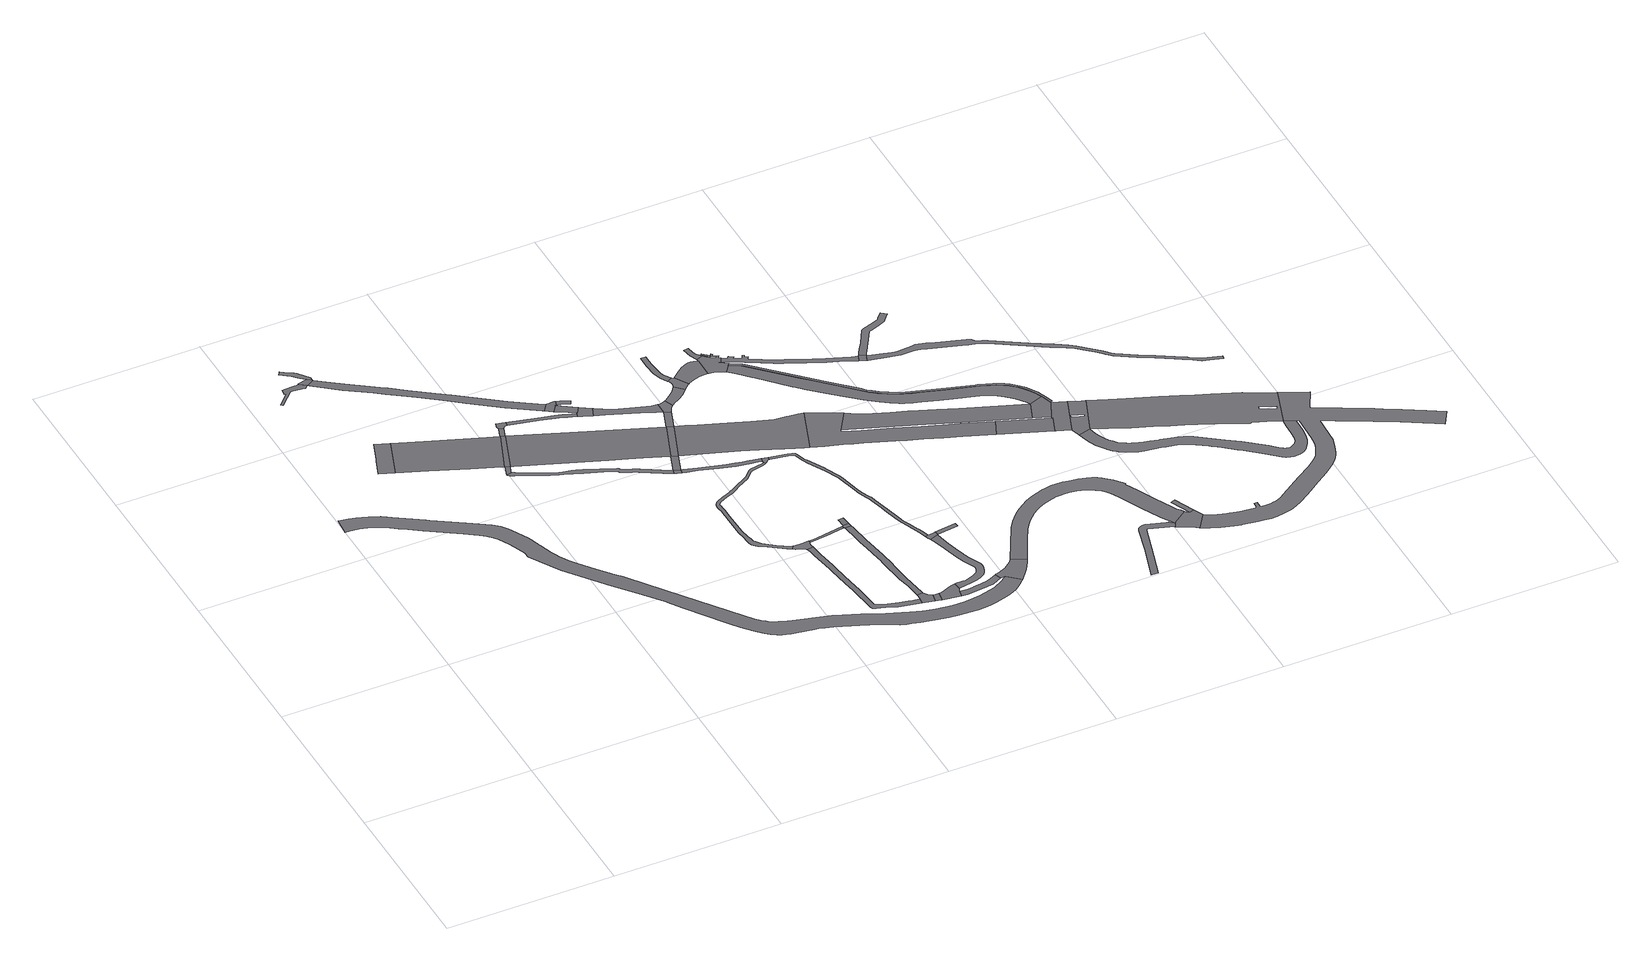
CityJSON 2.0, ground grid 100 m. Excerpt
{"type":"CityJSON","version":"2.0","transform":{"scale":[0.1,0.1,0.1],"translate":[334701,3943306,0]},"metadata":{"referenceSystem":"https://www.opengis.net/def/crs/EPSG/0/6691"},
"CityObjects":{
"road1":{"type":"Road","geometry":[{"type":"MultiSurface","lod":"1","boundaries":[[[0,1,2,3,4,5]]]}]},
"road2":{"type":"Road","attributes":{"RoadStructureAttribute.sectionType":"1"},"geometry":[{"type":"MultiSurface","lod":"1","boundaries":[[[6,7,8,9,10,11,12,13,14,15,16,17,18,19,20,21]]]}]},
"road3":{"type":"Road","attributes":{"RoadStructureAttribute.sectionType":"1"},"geometry":[{"type":"MultiSurface","lod":"1","boundaries":[[[22,23,24,25,26,27,28,29,30,31,32,33,34,35,36]]]}]},
"road4":{"type":"Road","geometry":[{"type":"MultiSurface","lod":"1","boundaries":[[[37,38,22,36,39,40,6,21]]]}]},
"road5":{"type":"Road","attributes":{"function":"1","RoadStructureAttribute.sectionType":"1"},"geometry":[{"type":"MultiSurface","lod":"1","boundaries":[[[41,42,43,44,1,0,45,46,47,48,49]]]}]},
"road6":{"type":"Road","attributes":{"RoadStructureAttribute.sectionType":"7"},"geometry":[{"type":"MultiSurface","lod":"1","boundaries":[[[50,51,52,53,54,55]]]}]},
"road7":{"type":"Road","geometry":[{"type":"MultiSurface","lod":"1","boundaries":[[[53,52,56,57,41,49]]]}]},
"road8":{"type":"Road","attributes":{"RoadStructureAttribute.sectionType":"1"},"geometry":[{"type":"MultiSurface","lod":"1","boundaries":[[[58,59,60,61,62,63,64,65,66,67,68,38,37,69,70,71,72,73,74,75,76,77,78,79,80,81,82]]]}]},
"road9":{"type":"Road","attributes":{"function":"2","RoadStructureAttribute.sectionType":"1"},"geometry":[{"type":"MultiSurface","lod":"1","boundaries":[[[83,84,85,86,87,88,89,90,91,92,93,94,95,96,97,98,99,100,101,102,103,104,105,106,107,108,109,110,111,112,113,114,115,116,117,118,119,120,121,122,123,124,125,126,127,128,129,130,131,132,133,134,135,136,137,138,139,140,141,142,143,144,145,146,147,148,149,150,151,152,153,154,155,156,157,158,159,160,161,162,163,164,165,166,167,168,169,170,171,172,173,174,175,176,177,178,179,180,181,182,183,184,185,186,187,188,189,190,191,192,193,194,195,196,197,198,199,200,201,202,203,204,205,206,207,208,209,210]]]}]},
"road10":{"type":"Road","attributes":{"RoadStructureAttribute.sectionType":"7"},"geometry":[{"type":"MultiSurface","lod":"1","boundaries":[[[211,212,213,41,57,214,215]]]}]},
"road11":{"type":"Road","geometry":[{"type":"MultiSurface","lod":"1","boundaries":[[[216,217,211,215,218,219,220,221,222]]]}]},
"road12":{"type":"Road","attributes":{"RoadStructureAttribute.sectionType":"1"},"geometry":[{"type":"MultiSurface","lod":"1","boundaries":[[[223,224,225,226,227,228,229,230,231,232,233,234,235,236,237,238,239,240,241,242,243,244,245,246,247,248,249,250,251,252,253,254,255,256,257,258,259,260,261,262,263,264,265,50,55]]]}]},
"road13":{"type":"Road","attributes":{"RoadStructureAttribute.sectionType":"1"},"geometry":[{"type":"MultiSurface","lod":"1","boundaries":[[[266,267,268,269,270,271,272,273,274,275,221,220]]]}]},
"road14":{"type":"Road","attributes":{"function":"1","RoadStructureAttribute.sectionType":"1"},"geometry":[{"type":"MultiSurface","lod":"1","boundaries":[[[276,277,278,279,56,52,280,281,282,283,284,285]]]}]},
"road15":{"type":"Road","geometry":[{"type":"MultiSurface","lod":"1","boundaries":[[[286,287,288,289,290,58,82,291,292,293,294]]]}]},
"road16":{"type":"Road","attributes":{"RoadStructureAttribute.sectionType":"1"},"geometry":[{"type":"MultiSurface","lod":"1","boundaries":[[[292,291,295,296,297]]]}]},
"road17":{"type":"Road","geometry":[{"type":"MultiSurface","lod":"1","boundaries":[[[298,299,300,301,302,303,286,294]]]}]},
"road18":{"type":"Road","geometry":[{"type":"MultiSurface","lod":"1","boundaries":[[[296,304,271,270,305,306,307,308,297]]]}]},
"road19":{"type":"Road","geometry":[{"type":"MultiSurface","lod":"1","boundaries":[[[309,245,244,310,311]]]}]},
"road20":{"type":"Road","attributes":{"RoadStructureAttribute.sectionType":"7"},"geometry":[{"type":"MultiSurface","lod":"1","boundaries":[[[245,309,312,284]]]}]},
"road21":{"type":"Road","geometry":[{"type":"MultiSurface","lod":"1","boundaries":[[[313,314,315,316,317,318,319,320,321,322,323,324,325,326,327]]]}]},
"road22":{"type":"Road","attributes":{"RoadStructureAttribute.sectionType":"1"},"geometry":[{"type":"MultiSurface","lod":"1","boundaries":[[[328,329,330,331,332,333,334,335,336,337,338,339,340,341,342,343,344,345,346,347,348,349,350,351,352,353,354,355,356,357,358,359,360,361,327,326,362,363,364,365,366,367,368,369,370,371,372,373,374,375,376,377,378,379,380,381,382,383,384,385,386,387,388,389,390,391,392,393]]]}]},
"road23":{"type":"Road","attributes":{"RoadStructureAttribute.sectionType":"1"},"geometry":[{"type":"MultiSurface","lod":"1","boundaries":[[[394,395,396,397,398,399,400,401,402,403,404,405,406,407,317,316,408,409,410,411,412,413,414,415,416,417,418,419,420,421,422,423]]]}]},
"road24":{"type":"Road","attributes":{"RoadStructureAttribute.sectionType":"1"},"geometry":[{"type":"MultiSurface","lod":"1","boundaries":[[[424,425,426,427,428,429,308,307,430,431,432,433,434,435,436]]]}]},
"road25":{"type":"Road","geometry":[{"type":"MultiSurface","lod":"1","boundaries":[[[284,312,437,285]]]}]},
"road26":{"type":"Road","attributes":{"RoadStructureAttribute.sectionType":"1"},"geometry":[{"type":"MultiSurface","lod":"1","boundaries":[[[438,439,440,441,442,443,444,445,309,311,446,447,448,449,450,451,452,453]]]}]},
"road27":{"type":"Road","attributes":{"RoadStructureAttribute.sectionType":"1"},"geometry":[{"type":"MultiSurface","lod":"1","boundaries":[[[321,454,455,456,457,458,459,460,322]]]}]},
"road28":{"type":"Road","geometry":[{"type":"MultiSurface","lod":"1","boundaries":[[[461,462,463,464,465,466,467,423,422,468]]]}]},
"road29":{"type":"Road","attributes":{"RoadStructureAttribute.sectionType":"7"},"geometry":[{"type":"MultiSurface","lod":"1","boundaries":[[[469,470,285,437]]]}]},
"road30":{"type":"Road","attributes":{"RoadStructureAttribute.sectionType":"1"},"geometry":[{"type":"MultiSurface","lod":"1","boundaries":[[[471,472,473,474,461,468]]]}]},
"road31":{"type":"Road","attributes":{"RoadStructureAttribute.sectionType":"1"},"geometry":[{"type":"MultiSurface","lod":"1","boundaries":[[[475,476,477,478,479,480,481,482,483,466,465,484,485,486,487,488,489,490,491,492,493,494]]]}]},
"road32":{"type":"Road","geometry":[{"type":"MultiSurface","lod":"1","boundaries":[[[435,470,469,495,496,497,498,499,500,501,502,436]]]}]},
"road33":{"type":"Road","geometry":[{"type":"MultiSurface","lod":"1","boundaries":[[[503,457,456,504,475,494,505,506]]]}]},
"road34":{"type":"Road","geometry":[{"type":"MultiSurface","lod":"1","boundaries":[[[507,508,506,505]]]}]},
"road35":{"type":"Road","geometry":[{"type":"MultiSurface","lod":"1","boundaries":[[[509,510,511,512,513,514,515,473,472,516]]]}]},
"road36":{"type":"Road","geometry":[{"type":"MultiSurface","lod":"1","boundaries":[[[517,518,519,520,438,453,521,328,393]]]}]},
"road37":{"type":"Road","attributes":{"RoadStructureAttribute.sectionType":"1"},"geometry":[{"type":"MultiSurface","lod":"1","boundaries":[[[522,523,524,525,499,498,526,527,528,529,530,531,532,533]]]}]},
"road38":{"type":"Road","attributes":{"function":"1","RoadStructureAttribute.sectionType":"1"},"geometry":[{"type":"MultiSurface","lod":"1","boundaries":[[[312,534,535,536,537,538,539,540,541,542,543,544,545,546,547,548,549,550,551,437]]]}]},
"road39":{"type":"Road","attributes":{"RoadStructureAttribute.sectionType":"1"},"geometry":[{"type":"MultiSurface","lod":"1","boundaries":[[[552,553,554,555,556,557,558,559,560,561,562,563]]]}]},
"road40":{"type":"Road","geometry":[{"type":"MultiSurface","lod":"1","boundaries":[[[532,564,565,566,567,568,569,563,562,570,571,572,573,533]]]}]},
"road41":{"type":"Road","geometry":[{"type":"MultiSurface","lod":"1","boundaries":[[[574,575,576,577,578,579,580,581,582,583,584,585,586,587,588,589,590,591,592,593,594,595,596,597,598,599,600,601,602,519,518,603,604,605,606,607,608,609,610,611,612,613,614,615,616,617,618,619,620,621,622,623,624,625,626,627,628,629,630,631]]]}]},
"road42":{"type":"Road","attributes":{"RoadStructureAttribute.sectionType":"1"},"geometry":[{"type":"MultiSurface","lod":"1","boundaries":[[[632,633,634,635,636,637,638,639,640,641,642,509,516]]]}]},
"road43":{"type":"Road","attributes":{"RoadStructureAttribute.sectionType":"1"},"geometry":[{"type":"MultiSurface","lod":"1","boundaries":[[[643,644,645,646,647,648,649,650,651,652,653,654,655,656,657,658,659,660,661,662,512,511,663,664,665,666,667,668,669,670,671,672,673,674,675,676,677,678,679,680,681,682]]]}]},
"road44":{"type":"Road","attributes":{"RoadStructureAttribute.sectionType":"1"},"geometry":[{"type":"MultiSurface","lod":"1","boundaries":[[[683,684,685,686,687,688,689,690,691,692,693,694,695,696,697,698,567,566]]]}]},
"road45":{"type":"Road","geometry":[{"type":"MultiSurface","lod":"1","boundaries":[[[699,700,682,681,701,702,703,704,705,706,574,631]]]}]},
"road46":{"type":"Road","geometry":[{"type":"MultiSurface","lod":"1","boundaries":[[[702,707,708,709,703]]]}]},
"road47":{"type":"Road","geometry":[{"type":"MultiSurface","lod":"1","boundaries":[[[710,711,712,713,714,715,716,717,718]]]}]},
"road48":{"type":"Road","geometry":[{"type":"MultiSurface","lod":"1","boundaries":[[[719,720,721,722,723,724,725,636,635,151,150,726,727,728,729,730]]]}]},
"road49":{"type":"Road","geometry":[{"type":"MultiSurface","lod":"1","boundaries":[[[731,732,733,734,735,736,737,738,739,740,741,742,743,744,745,746,747,748,749,750,751,752,753,754,718,717,755,756,692,691,757,758,759,760,761,762,763,764,765]]]}]},
"road50":{"type":"Road","geometry":[{"type":"MultiSurface","lod":"1","boundaries":[[[751,766,767,768,769,770,771,752]]]}]},
"road51":{"type":"Road","attributes":{"RoadStructureAttribute.sectionType":"1"},"geometry":[{"type":"MultiSurface","lod":"1","boundaries":[[[772,773,774,775,776,777,778,779,780,781,782,783,784,785,786,787,788,789,790,791,792,793,794,795,796,797,798,740,739,799,800,801,802,803,804,805,806,807,808]]]}]},
"road52":{"type":"Road","attributes":{"function":"1","RoadStructureAttribute.sectionType":"1"},"geometry":[{"type":"MultiSurface","lod":"1","boundaries":[[[809,810,811,812,813,814,815,816,817,818,819,820,821,541,540,822,823,824,825,826,827,828,829,830,831,832]]]}]},
"road53":{"type":"Road","attributes":{"RoadStructureAttribute.sectionType":"1"},"geometry":[{"type":"MultiSurface","lod":"1","boundaries":[[[833,834,835,836,837,838,839,840,841,842,843,844,845,846,847,848,849,850,851,852,853,854,855,856,857,858,859,860,861,862,765,764,863,864,865,866,867,868,869,870,871,872,873,874,875,876,877,878,879,880,881,882,883,884,885,886,887,888,889,890,891,892,893]]]}]},
"road54":{"type":"Road","geometry":[{"type":"MultiSurface","lod":"1","boundaries":[[[894,895,896,897,898,899,900,901,818,817,902,903,904,905,893]]]}]},
"road55":{"type":"Road","attributes":{"function":"2","RoadStructureAttribute.sectionType":"1"},"geometry":[{"type":"MultiSurface","lod":"1","boundaries":[[[729,906,907,908,909,910,911,912,913,914,915,916,917,918,919,920,921,922,923,924,925,926,927,928,929,930,931,932,933,934,935,936,937,938,939,940,941,942,943,944,945,946,947,948,949,950,951,952,953,954,955,956,957,958,959,960,961,962,963,964,965,966,967,968,969,970,971,730]]]}]},
"road56":{"type":"Road","attributes":{"RoadStructureAttribute.sectionType":"1"},"geometry":[{"type":"MultiSurface","lod":"1","boundaries":[[[731,972,973,974,975,976,977,978,979,980,981,982,983,984,985,986,987,988,989,990,991,992,993,994,995,996,997,998,999,1000,1001,1002,1003,1004,1005,1006,1007,1008,1009,1010,1011,1012,1013,1014,1015,1016,1017,1018,1019,1020,1021,1022,1023,1024,1025,1026,1027,732]]]}]},
"road57":{"type":"Road","geometry":[{"type":"MultiSurface","lod":"1","boundaries":[[[1028,1029,1030,772,808]]]}]},
"road58":{"type":"Road","attributes":{"RoadStructureAttribute.sectionType":"1"},"geometry":[{"type":"MultiSurface","lod":"1","boundaries":[[[1031,1032,1033,1034,1035,1036,1037,1038,1039,1040,1041,1042,1043,1044,1045,1046,1047,1048,1049]]]}]},
"road59":{"type":"Road","attributes":{"RoadStructureAttribute.sectionType":"1"},"geometry":[{"type":"MultiSurface","lod":"1","boundaries":[[[1050,1051,1052,1053,1054,1055,1056,1057,1058,1059,1060,1061,1062,1063,1064,1065,1066,1067,1068,1069,1070,1030,1029]]]}]},
"road60":{"type":"Road","attributes":{"function":"1","RoadStructureAttribute.sectionType":"7"},"geometry":[{"type":"MultiSurface","lod":"1","boundaries":[[[832,831,1071,1072]]]}]},
"road61":{"type":"Road","geometry":[{"type":"MultiSurface","lod":"1","boundaries":[[[1073,940,939,1049,1048,1074,1075,1076,1077,1078,1079]]]}]},
"road62":{"type":"Road","attributes":{"RoadStructureAttribute.sectionType":"1"},"geometry":[{"type":"MultiSurface","lod":"1","boundaries":[[[1078,1080,1081,1082,1083,1079]]]}]},
"road63":{"type":"Road","geometry":[{"type":"MultiSurface","lod":"1","boundaries":[[[905,1084,1085,1086,833,893]]]}]},
"road64":{"type":"Road","geometry":[{"type":"MultiSurface","lod":"1","boundaries":[[[1071,1087,1088,1089,1085,1084,1090,1072]]]}]},
"road65":{"type":"Road","geometry":[{"type":"MultiSurface","lod":"1","boundaries":[[[1091,1092,1089,1088,1093,1094,1095],[1096,1097,1098,1099,1100,1101,1102,1103,1104,1105]]]}]},
"road66":{"type":"Road","attributes":{"RoadStructureAttribute.sectionType":"1"},"geometry":[{"type":"MultiSurface","lod":"1","boundaries":[[[1028,1106,1107,1108,1109,1110,1111,1112,1113,1114,1115,1116,1117,1118,1119,1120,1121,1122,1123,1124,1125,1126,1127,1128,1129,1130,1131,1132,1133,1134,1135,1136,1137,1138,1139,1140,1141,1142,1143,1144,1145,1146,1147,1148,1149,1150,1151,1152,1153,1154,1155,1156,1157,1158,1159,1160,1161,1162,1163,1164,1165,1166,1167,1168,1169,1170,1171,1172,1173,1174,1175,1176,1177,1178,1179,1180,1029]]]}]},
"road67":{"type":"Road","geometry":[{"type":"MultiSurface","lod":"1","boundaries":[[[1181,1182,1183,1184,1185,1186,1187,1188,1189,1190,1191,1192,1193,1194,1195,1196,1197,1198,1199,1200,1201,1202,1203,1204,1205,1206,1207,1208,1209,1210,1211,1212,1213,1214,1215,1216,1217,1218,1219,1220,1221,1222,1223,1224,1225,1226,1227,1228,1229,1095,1094,1230,1231,1232,1233,1234,1235,1236,1237,1238,1239,1240,1241,1242,1243,1244,1245,1246,1247,1248,1249,1250,1251,1252,1253,1254,1255,1256,1257,1258,1259,1260,1261,1262,1263,1264,1265,1266,1267,1268,1269,1270,1271,1272,1273,1274,1275,1276,1277,1278,1279]]]}]},
"road68":{"type":"Road","geometry":[{"type":"MultiSurface","lod":"1","boundaries":[[[1280,1281,1282,1283,1284,1285,1286,1287,1288,1289,1290,1291,1292,1293,1294,1295,1296,1297,1298,1279,1299,1300,1301,1302,1303,1304,1305,1306,1307,1308,1309,1310,1311,1091,1095],[1312,1313,1314,1315,1316,1317,1318,1319,1320,1321,1322,1323,1324,1325]]]}]},
"road69":{"type":"Road","attributes":{"function":"2"},"geometry":[{"type":"MultiSurface","lod":"1","boundaries":[[[1326,1327,1328,1329,1330,1331,1332,1333,1334,1335,1336,1337,1338,1339,1299,1279,1278,1340,1341,1342,1343,1344,1345,1346,1347,1348,1349,1350,1351,1352,1353,1354,1355,1356,1357,1358,1359,1360,1361,1362,1363,1364,1365,1366,1367,1368,1369,1370,1371,1372,1373,1374,1375,1376,1377,1378,1379,1077,1076,1380,1381,1382,1383,1384,1385,1386,1387,1388,1389,1390,1391,1392,1393,1394,1395,1396,1397,1398,1399,1400,1401,1402,1403,1404,1405,1406,1407,1408,1409,1410,1411,1412,1413,1414,1415,1416,1417,1418,1419,1420,1421]]]}]}
},
"vertices":[
[463,2580,0],[552,2816,0],[467,2848,0],[423,2729,0],[417,2715,0],[378,2612,0],
[331,3484,0],[321,3479,0],[309,3478,0],[248,3475,0],[232,3476,0],[227,3441,0],[235,3441,0],[236,3437,0],[172,3370,0],[181,3360,0],[269,3445,0],[274,3447,0],[283,3447,0],[347,3436,0],[352,3436,0],[370,3453,0],
[415,3483,0],[415,3501,0],[413,3506,0],[370,3563,0],[366,3570,0],[352,3581,0],[307,3610,0],[288,3623,0],[281,3612,0],[274,3602,0],[329,3559,0],[354,3535,0],[387,3502,0],[387,3501,0],[387,3500,0],
[373,3452,0],[417,3480,0],[386,3500,0],[332,3487,0],
[1105,2608,0],[1040,2632,0],[723,2752,0],[555,2815,0],[633,2516,0],[839,2435,0],[959,2387,0],[992,2374,0],[1009,2368,0],
[1026,2308,0],[1023,2312,0],[1039,2356,0],[1015,2365,0],[998,2321,0],[991,2300,0],
[1131,2598,0],[1129,2599,0],
[1444,2744,0],[1435,2749,0],[1270,2859,0],[1025,3039,0],[956,3089,0],[832,3180,0],[746,3243,0],[732,3251,0],[644,3313,0],[554,3376,0],[493,3423,0],[382,3445,0],[460,3382,0],[490,3359,0],[522,3333,0],[553,3312,0],[660,3238,0],[715,3200,0],[762,3165,0],[852,3100,0],[987,3000,0],[1067,2941,0],[1238,2814,0],[1405,2702,0],[1412,2697,0],
[1,2247,0],[31,2248,0],[69,2243,0],[91,2239,0],[104,2236,0],[127,2229,0],[156,2218,0],[187,2202,0],[233,2174,0],[271,2149,0],[291,2136,0],[382,2075,0],[563,1955,0],[635,1905,0],[666,1880,0],[692,1854,0],[711,1831,0],[728,1797,0],[745,1765,0],[757,1736,0],[769,1705,0],[785,1666,0],[787,1628,0],[894,1446,0],[1081,1210,0],[1195,1065,0],[1276,963,0],[1299,930,0],[1343,867,0],[1486,664,0],[1513,626,0],[1556,571,0],[1607,511,0],[1634,484,0],[1661,463,0],[1689,445,0],[1715,433,0],[1733,426,0],[1761,418,0],[1786,413,0],[1889,398,0],[1913,393,0],[1947,384,0],[1989,370,0],[2121,320,0],[2221,278,0],[2260,260,0],[2319,229,0],[2351,218,0],[2377,210,0],[2425,199,0],[2472,189,0],[2505,183,0],[2582,169,0],[2639,163,0],[2703,159,0],[2747,158,0],[2790,160,0],[2830,165,0],[2863,172,0],[2919,187,0],[2953,197,0],[2984,209,0],[3001,218,0],[3022,232,0],[3043,250,0],[3067,274,0],[3075,283,0],[3002,345,0],[2970,321,0],[2910,287,0],[2812,261,0],[2720,252,0],[2643,252,0],[2551,265,0],[2481,281,0],[2477,282,0],[2413,304,0],[2293,348,0],[2170,403,0],[2079,439,0],[2026,460,0],[1796,523,0],[1791,525,0],[1702,562,0],[1685,577,0],[1665,595,0],[1639,619,0],[1599,674,0],[1376,973,0],[1178,1240,0],[1168,1254,0],[1134,1292,0],[1122,1305,0],[1065,1378,0],[993,1471,0],[966,1508,0],[952,1530,0],[938,1554,0],[926,1583,0],[916,1607,0],[901,1646,0],[888,1684,0],[882,1700,0],[880,1707,0],[879,1709,0],[871,1735,0],[857,1770,0],[843,1805,0],[826,1837,0],[823,1842,0],[797,1887,0],[768,1923,0],[731,1956,0],[614,2032,0],[450,2140,0],[433,2151,0],[342,2212,0],[282,2252,0],[257,2267,0],[232,2283,0],[198,2299,0],[171,2310,0],[140,2321,0],[107,2332,0],[68,2342,0],[28,2349,0],[11,2350,0],
[1128,2670,0],[1107,2615,0],[1105,2610,0],[1132,2608,0],[1152,2661,0],
[1123,2685,0],[1126,2680,0],[1161,2672,0],[1172,2675,0],[1180,2675,0],[1183,2700,0],[1131,2715,0],
[995,2292,0],[1006,2285,0],[1028,2274,0],[1181,2203,0],[1198,2194,0],[1245,2176,0],[1267,2168,0],[1316,2151,0],[1345,2140,0],[1369,2130,0],[1468,2091,0],[1532,2066,0],[1535,2063,0],[1545,2051,0],[1551,2048,0],[1555,2045,0],[1604,2023,0],[1628,2012,0],[1637,2006,0],[1748,1941,0],[1781,1922,0],[1798,1915,0],[1809,1939,0],[1794,1946,0],[1706,1998,0],[1653,2030,0],[1643,2035,0],[1619,2046,0],[1568,2069,0],[1563,2072,0],[1554,2082,0],[1548,2087,0],[1546,2089,0],[1378,2160,0],[1356,2169,0],[1344,2174,0],[1328,2177,0],[1320,2179,0],[1273,2189,0],[1253,2196,0],[1207,2214,0],[1191,2223,0],[1039,2299,0],
[1352,2636,0],[1439,2613,0],[1479,2602,0],[1501,2593,0],[1550,2575,0],[1560,2601,0],[1511,2616,0],[1487,2625,0],[1446,2637,0],[1358,2660,0],
[1630,2403,0],[1587,2420,0],[1455,2472,0],[1177,2580,0],[1058,2348,0],[1536,2170,0],[1635,2133,0],[1711,2104,0],[1850,2052,0],[1938,2288,0],
[1501,2743,0],[1495,2744,0],[1479,2745,0],[1465,2743,0],[1452,2743,0],[1456,2668,0],[1485,2711,0],[1486,2713,0],[1493,2714,0],
[1484,2650,0],[1562,2603,0],[1588,2643,0],
[1501,2712,0],[1515,2706,0],[1567,2687,0],[1576,2711,0],[1525,2734,0],[1511,2740,0],
[1562,2601,0],[1576,2565,0],[1617,2549,0],[1629,2545,0],[1650,2601,0],
[1846,1925,0],[1815,1907,0],[1840,1898,0],
[1888,2038,0],
[2099,1051,0],[2129,1038,0],[2144,1030,0],[2151,1021,0],[2191,1025,0],[2188,1048,0],[2188,1061,0],[2190,1066,0],[2195,1069,0],[2194,1082,0],[2152,1079,0],[2115,1080,0],[2113,1080,0],[2099,1082,0],[2086,1058,0],
[2271,1787,0],[2264,1782,0],[2186,1765,0],[2170,1757,0],[2156,1745,0],[2135,1721,0],[2124,1712,0],[2051,1671,0],[2034,1661,0],[1999,1643,0],[1997,1641,0],[1978,1634,0],[1941,1618,0],[1909,1601,0],[1898,1594,0],[1883,1575,0],[1882,1555,0],[1884,1535,0],[1887,1512,0],[1886,1503,0],[1886,1471,0],[1886,1454,0],[1889,1311,0],[1894,1258,0],[1896,1234,0],[1899,1203,0],[1906,1187,0],[1919,1170,0],[1930,1161,0],[1944,1152,0],[1973,1134,0],[2040,1087,0],[2060,1075,0],[2077,1063,0],[2080,1088,0],[2070,1093,0],[2051,1104,0],[2037,1115,0],[1986,1151,0],[1957,1176,0],[1946,1191,0],[1934,1206,0],[1928,1216,0],[1923,1238,0],[1922,1242,0],[1917,1271,0],[1909,1313,0],[1906,1454,0],[1907,1513,0],[1904,1537,0],[1903,1555,0],[1903,1568,0],[1911,1579,0],[1949,1601,0],[1990,1617,0],[2006,1624,0],[2039,1643,0],[2059,1658,0],[2133,1700,0],[2146,1710,0],[2167,1735,0],[2178,1744,0],[2191,1750,0],[2259,1765,0],[2269,1767,0],[2283,1775,0],
[2458,387,0],[2448,389,0],[2398,400,0],[2335,417,0],[2290,433,0],[2276,440,0],[2269,450,0],[2252,593,0],[2248,630,0],[2233,732,0],[2220,825,0],[2218,842,0],[2200,950,0],[2197,966,0],[2156,1009,0],[2161,995,0],[2166,961,0],[2189,820,0],[2192,800,0],[2202,729,0],[2216,626,0],[2219,605,0],[2240,430,0],[2247,419,0],[2263,410,0],[2313,393,0],[2375,371,0],[2458,353,0],[2504,342,0],[2508,381,0],
[1970,2476,0],[1947,2480,0],[1920,2488,0],[1748,2545,0],[1739,2549,0],[1655,2599,0],[1719,2511,0],[1732,2505,0],[1912,2438,0],[1938,2425,0],[1946,2421,0],[1980,2407,0],[1981,2476,0],
[1975,2274,0],
[2274,1820,0],[2216,1832,0],[2212,1833,0],[2173,1839,0],[2134,1848,0],[2088,1859,0],[1939,1900,0],[1859,1922,0],[1865,1893,0],[1927,1881,0],[2036,1847,0],[2126,1822,0],[2168,1815,0],[2211,1808,0],[2259,1799,0],[2269,1797,0],
[2250,1074,0],[2297,1079,0],[2411,1098,0],[2408,1111,0],[2295,1092,0],[2246,1087,0],[2214,1084,0],
[2586,378,0],[2573,383,0],[2560,395,0],[2551,408,0],[2546,418,0],[2510,414,0],[2513,381,0],[2574,327,0],
[2018,2389,0],[1980,2403,0],
[2610,318,0],[2613,318,0],[2621,375,0],[2602,375,0],
[2418,1093,0],[2431,988,0],[2436,950,0],[2445,887,0],[2460,788,0],[2464,763,0],[2467,741,0],[2486,573,0],[2501,506,0],[2543,426,0],[2531,519,0],[2521,579,0],[2513,654,0],[2506,746,0],[2505,749,0],[2502,770,0],[2497,803,0],[2474,954,0],[2456,1084,0],[2455,1097,0],
[2028,2408,0],[2030,2412,0],[2038,2424,0],[2051,2435,0],[2029,2486,0],[2018,2481,0],[2003,2478,0],[1988,2476,0],
[2414,1112,0],[2415,1098,0],[2452,1120,0],[2417,1116,0],
[2446,1175,0],[2412,1171,0],
[2726,344,0],[2734,359,0],[2738,364,0],[2733,410,0],[2725,409,0],[2706,405,0],[2638,378,0],[2721,303,0],
[2300,1792,0],[2307,1795,0],[2311,1812,0],[2275,1820,0],[2273,1794,0],
[2100,2542,0],[2090,2532,0],[2077,2522,0],[2033,2487,0],[2073,2449,0],[2092,2460,0],[2112,2472,0],[2129,2484,0],[2133,2488,0],[2144,2498,0],[2170,2525,0],[2121,2572,0],
[1946,2016,0],[2204,1927,0],[2296,1890,0],[2423,1838,0],[2475,1817,0],[2522,1798,0],[2548,1789,0],[2649,2065,0],[2621,2071,0],[2572,2077,0],[2556,2079,0],[2497,2084,0],[2487,2086,0],[2458,2096,0],[2366,2128,0],[2286,2156,0],[2096,2228,0],[2035,2251,0],
[2123,2683,0],[2113,2706,0],[2109,2725,0],[2102,2799,0],[2103,2866,0],[2071,2866,0],[2070,2797,0],[2078,2719,0],[2083,2696,0],[2094,2669,0],[2116,2630,0],[2144,2645,0],
[2187,2542,0],[2202,2555,0],[2209,2559,0],[2159,2639,0],[2156,2638,0],[2153,2638,0],[2119,2624,0],[2126,2609,0],[2128,2599,0],[2126,2582,0],
[2787,845,0],[2776,885,0],[2763,913,0],[2762,915,0],[2739,972,0],[2722,1011,0],[2712,1047,0],[2691,1138,0],[2683,1164,0],[2664,1237,0],[2658,1262,0],[2649,1284,0],[2631,1326,0],[2623,1353,0],[2620,1364,0],[2594,1477,0],[2591,1491,0],[2586,1504,0],[2584,1507,0],[2551,1582,0],[2540,1604,0],[2497,1681,0],[2488,1700,0],[2482,1712,0],[2464,1767,0],[2456,1778,0],[2442,1787,0],[2419,1793,0],[2313,1812,0],[2312,1795,0],[2415,1776,0],[2436,1771,0],[2444,1765,0],[2449,1759,0],[2466,1706,0],[2482,1674,0],[2525,1596,0],[2536,1574,0],[2568,1501,0],[2569,1500,0],[2575,1486,0],[2578,1470,0],[2604,1359,0],[2615,1322,0],[2634,1277,0],[2642,1257,0],[2646,1242,0],[2668,1161,0],[2669,1155,0],[2674,1134,0],[2696,1043,0],[2706,1006,0],[2714,988,0],[2746,909,0],[2747,907,0],[2760,879,0],[2770,840,0],[2771,840,0],
[2754,299,0],[2844,308,0],[2919,317,0],[2977,347,0],[2961,382,0],[2926,367,0],[2893,355,0],[2841,344,0],[2816,343,0],[2806,342,0],[2772,340,0],
[2799,758,0],[2805,742,0],[2807,737,0],[2844,605,0],[2860,561,0],[2875,526,0],[2877,521,0],[2890,498,0],[2892,492,0],[2893,486,0],[2891,473,0],[2886,460,0],[2881,450,0],[2876,443,0],[2866,436,0],[2853,429,0],[2826,419,0],[2799,412,0],[2783,411,0],[2744,411,0],[2744,366,0],[2815,379,0],[2855,388,0],[2882,399,0],[2906,412,0],[2917,427,0],[2925,443,0],[2932,461,0],[2937,484,0],[2935,502,0],[2930,516,0],[2916,540,0],[2900,577,0],[2889,607,0],[2885,618,0],[2868,679,0],[2861,705,0],[2849,748,0],[2834,820,0],[2783,803,0],
[2215,2563,0],[2228,2569,0],[2247,2578,0],[2265,2583,0],[2281,2587,0],[2298,2590,0],[2314,2591,0],[2332,2592,0],[2338,2592,0],[2340,2706,0],[2317,2719,0],[2300,2723,0],[2282,2721,0],[2260,2713,0],[2232,2697,0],[2201,2674,0],
[2773,833,0],[2778,819,0],[2834,822,0],[2837,824,0],[2834,849,0],[2829,848,0],[2793,841,0],[2790,842,0],
[2966,844,0],[2964,853,0],[2962,868,0],
[2356,2765,0],[2349,2778,0],[2344,2799,0],[2338,2831,0],[2309,2825,0],[2315,2793,0],[2320,2770,0],[2337,2724,0],[2376,2738,0],
[3080,449,0],[3074,442,0],[3034,410,0],[3003,397,0],[2979,389,0],[2969,386,0],[2966,385,0],[3114,329,0],[3130,352,0],[3160,399,0],[3172,423,0],[3091,464,0],
[2468,2607,0],[2476,2621,0],[2474,2622,0],[2455,2634,0],[2432,2651,0],[2431,2652,0],[2436,2652,0],[2442,2652,0],[2443,2652,0],[2459,2680,0],[2451,2685,0],[2447,2687,0],[2456,2700,0],[2428,2719,0],[2434,2727,0],[2425,2733,0],[2415,2716,0],[2442,2697,0],[2439,2693,0],[2439,2692,0],[2407,2712,0],[2398,2717,0],[2393,2721,0],[2392,2722,0],[2341,2712,0],[2341,2708,0],[2345,2592,0],[2357,2590,0],[2370,2588,0],[2387,2584,0],[2405,2575,0],[2406,2575,0],[2427,2563,0],[2432,2559,0],[2466,2605,0],
[2416,2725,0],[2390,2747,0],[2380,2756,0],[2373,2749,0],[2391,2733,0],[2402,2723,0],
[3124,2364,0],[3110,2370,0],[3090,2377,0],[2963,2424,0],[2829,2483,0],[2759,2515,0],[2754,2517,0],[2706,2540,0],[2650,2572,0],[2586,2609,0],[2585,2610,0],[2593,2621,0],[2574,2631,0],[2580,2644,0],[2571,2648,0],[2561,2627,0],[2578,2617,0],[2576,2615,0],[2574,2616,0],[2520,2646,0],[2517,2647,0],[2524,2659,0],[2499,2673,0],[2494,2665,0],[2510,2655,0],[2508,2652,0],[2504,2654,0],[2559,2586,0],[2634,2544,0],[2691,2511,0],[2740,2487,0],[2853,2437,0],[2950,2394,0],[3014,2370,0],[3076,2347,0],[3091,2338,0],[3110,2330,0],
[3363,1612,0],[3244,1656,0],[3235,1659,0],[3167,1684,0],[3024,1737,0],[2863,1797,0],[2812,1816,0],[2758,1836,0],[2764,1851,0],[2841,1970,0],[2825,1980,0],[2751,2018,0],[2658,2061,0],[2625,1761,0],[2721,1732,0],[2774,1713,0],[2825,1694,0],[2987,1634,0],[3043,1613,0],[3128,1582,0],[3228,1545,0],[3324,1509,0],[3492,1445,0],[3536,1546,0],
[3852,1626,0],[3847,1639,0],[3836,1662,0],[3820,1691,0],[3811,1705,0],[3789,1734,0],[3766,1758,0],[3739,1780,0],[3713,1799,0],[3679,1819,0],[3653,1830,0],[3608,1846,0],[3599,1849,0],[3420,1903,0],[3286,1943,0],[3246,1955,0],[3222,1964,0],[3203,1970,0],[3179,1979,0],[3159,1989,0],[3141,1998,0],[3122,2010,0],[3096,2026,0],[3039,2069,0],[3031,2075,0],[2907,2197,0],[2798,2304,0],[2752,2347,0],[2593,2503,0],[2528,2572,0],[2444,2550,0],[2457,2540,0],[2478,2521,0],[2537,2458,0],[2541,2454,0],[2694,2289,0],[2710,2275,0],[2744,2243,0],[2853,2140,0],[2988,2022,0],[3056,1967,0],[3081,1950,0],[3102,1935,0],[3108,1932,0],[3123,1924,0],[3145,1912,0],[3170,1900,0],[3188,1893,0],[3213,1884,0],[3258,1869,0],[3349,1840,0],[3396,1824,0],[3581,1770,0],[3596,1763,0],[3608,1757,0],[3630,1744,0],[3677,1708,0],[3720,1668,0],[3744,1639,0],[3762,1613,0],[3771,1596,0],
[3413,1732,0],[3303,1775,0],[3213,1811,0],[3159,1831,0],[3071,1864,0],[2938,1914,0],[2921,1920,0],[2903,1930,0],[3230,1673,0],[3241,1669,0],[3371,1620,0],[3728,1484,0],
[3231,540,0],[3246,569,0],[3290,653,0],[3316,690,0],[3333,710,0],[3355,733,0],[3379,754,0],[3405,774,0],[3433,790,0],[3468,807,0],[3501,818,0],[3526,826,0],[3544,829,0],[3570,831,0],[3595,831,0],[3625,831,0],[3654,827,0],[3666,825,0],[3691,820,0],[3718,808,0],[3743,797,0],[3761,786,0],[3773,777,0],[3789,764,0],[3804,748,0],[3817,733,0],[3830,711,0],[3852,668,0],[3865,644,0],[3917,531,0],[3968,431,0],[3987,397,0],[4008,367,0],[4019,351,0],[4108,416,0],[4094,433,0],[4079,454,0],[4063,482,0],[4014,578,0],[3962,691,0],[3923,759,0],[3929,765,0],[3909,791,0],[3884,820,0],[3859,843,0],[3835,864,0],[3815,879,0],[3792,892,0],[3764,900,0],[3719,911,0],[3669,921,0],[3632,926,0],[3595,926,0],[3565,926,0],[3532,923,0],[3502,915,0],[3471,906,0],[3430,891,0],[3388,869,0],[3356,849,0],[3322,824,0],[3292,798,0],[3266,771,0],[3244,745,0],[3213,699,0],[3151,582,0],
[2531,2573,0],[2865,2245,0],[3020,2092,0],[3035,2077,0],[3037,2075,0],[3054,2062,0],[3098,2029,0],[3126,2012,0],[3154,1995,0],[3182,1983,0],[3213,1971,0],[3243,1961,0],[3427,1904,0],[3587,1856,0],[3595,1853,0],[3632,1841,0],[3665,1828,0],[3688,1818,0],[3715,1802,0],[3739,1785,0],[3761,1767,0],[3778,1751,0],[3802,1722,0],[3822,1694,0],[3839,1662,0],[3851,1636,0],[3861,1606,0],[3874,1563,0],[3887,1566,0],[3874,1610,0],[3863,1641,0],[3851,1668,0],[3833,1700,0],[3813,1730,0],[3788,1760,0],[3769,1777,0],[3747,1796,0],[3722,1813,0],[3694,1830,0],[3670,1840,0],[3636,1853,0],[3592,1868,0],[3581,1871,0],[3431,1916,0],[3247,1973,0],[3217,1983,0],[3187,1995,0],[3160,2007,0],[3133,2023,0],[3106,2039,0],[3061,2073,0],[3045,2085,0],[3029,2101,0],[3016,2114,0],[2875,2253,0],[2539,2583,0],
[3148,2314,0],[3166,2352,0],[3130,2374,0],
[4000,365,0],[3992,370,0],[3981,373,0],[3869,409,0],[3851,409,0],[3836,403,0],[3825,394,0],[3818,379,0],[3774,223,0],[3710,13,0],[3751,8,0],[3812,212,0],[3855,361,0],[3858,367,0],[3866,368,0],[3979,332,0],[4001,323,0],[4005,320,0],[4019,347,0],
[3173,2368,0],[3182,2383,0],[3219,2440,0],[3268,2526,0],[3273,2529,0],[3284,2532,0],[3313,2541,0],[3350,2554,0],[3378,2568,0],[3388,2577,0],[3424,2619,0],[3393,2645,0],[3360,2606,0],[3356,2602,0],[3334,2590,0],[3301,2579,0],[3256,2566,0],[3238,2554,0],[3185,2461,0],[3156,2416,0],[3139,2389,0],
[3787,1333,0],[3826,1436,0],
[4125,396,0],[4064,291,0],[4089,275,0],[4119,254,0],[4183,349,0],[4158,405,0],[4131,393,0],
[4131,466,0],[4105,525,0],[4077,514,0],[4104,453,0],
[3822,1449,0],[3874,1558,0],[3854,1619,0],
[3794,1330,0],[3872,1301,0],[3957,1526,0],[3824,1443,0],
[4050,1491,0],[4030,1498,0],[3882,1270,0],[3889,1246,0],[3963,1266,0],[3988,1386,0],[3984,1377,0],[3971,1382,0],[3962,1385,0],[3946,1391,0],[3923,1400,0],[3921,1406,0],[3919,1412,0],[3948,1401,0],[3962,1396,0],
[3150,2313,0],[3157,2310,0],[3256,2289,0],[3303,2279,0],[3335,2274,0],[3354,2273,0],[3408,2275,0],[3434,2274,0],[3450,2272,0],[3484,2259,0],[3508,2251,0],[3690,2193,0],[3697,2191,0],[3748,2177,0],[3769,2169,0],[3778,2165,0],[3793,2157,0],[3830,2136,0],[4080,1979,0],[4088,1974,0],[4131,1951,0],[4157,1935,0],[4162,1932,0],[4195,1909,0],[4228,1881,0],[4277,1836,0],[4305,1809,0],[4320,1793,0],[4341,1770,0],[4350,1762,0],[4459,1694,0],[4544,1650,0],[4633,1596,0],[4671,1572,0],[4697,1556,0],[4759,1515,0],[4798,1504,0],[4870,1483,0],[4876,1505,0],[4770,1535,0],[4708,1574,0],[4699,1579,0],[4644,1614,0],[4554,1668,0],[4470,1712,0],[4362,1779,0],[4356,1785,0],[4320,1824,0],[4242,1897,0],[4208,1926,0],[4176,1954,0],[4143,1975,0],[4109,1997,0],[3992,2065,0],[3842,2158,0],[3805,2179,0],[3779,2192,0],[3755,2201,0],[3746,2204,0],[3739,2210,0],[3730,2225,0],[3722,2231,0],[3710,2237,0],[3524,2296,0],[3501,2304,0],[3462,2317,0],[3442,2319,0],[3424,2317,0],[3387,2313,0],[3339,2310,0],[3309,2312,0],[3301,2314,0],[3237,2332,0],[3218,2337,0],[3177,2349,0],
[4918,821,0],[4915,756,0],[4911,722,0],[4909,704,0],[4903,688,0],[4893,672,0],[4887,665,0],[4879,659,0],[4871,654,0],[4861,650,0],[4855,649,0],[4847,649,0],[4840,650,0],[4835,652,0],[4828,655,0],[4820,661,0],[4798,678,0],[4758,714,0],[4641,810,0],[4570,862,0],[4510,905,0],[4508,906,0],[4489,919,0],[4430,961,0],[4407,974,0],[4386,985,0],[4357,995,0],[4338,1000,0],[4320,1004,0],[4261,1017,0],[4256,1018,0],[4206,1030,0],[4159,1040,0],[4149,1043,0],[4139,1046,0],[4138,1047,0],[4112,1057,0],[4111,1058,0],[4098,1063,0],[4084,1071,0],[4069,1080,0],[4066,1082,0],[4062,1085,0],[4045,1099,0],[4028,1118,0],[4011,1139,0],[3996,1162,0],[3984,1189,0],[3973,1219,0],[3901,1199,0],[3914,1160,0],[3929,1126,0],[3949,1095,0],[3960,1082,0],[3970,1069,0],[3991,1045,0],[4000,1038,0],[4010,1029,0],[4017,1023,0],[4029,1015,0],[4047,1005,0],[4065,995,0],[4083,987,0],[4111,976,0],[4127,970,0],[4144,966,0],[4249,951,0],[4261,948,0],[4307,940,0],[4322,936,0],[4337,932,0],[4359,924,0],[4375,916,0],[4395,905,0],[4414,891,0],[4471,851,0],[4482,843,0],[4486,840,0],[4527,809,0],[4595,754,0],[4621,734,0],[4711,660,0],[4782,595,0],[4799,584,0],[4821,575,0],[4842,572,0],[4864,573,0],[4881,576,0],[4904,584,0],[4921,597,0],[4940,619,0],[4953,639,0],[4964,664,0],[4972,689,0],[4976,714,0],[4980,752,0],[4983,816,0],[4985,837,0],[4922,867,0],
[3989,1257,0],[3997,1253,0],[4037,1234,0],[4054,1226,0],[4160,1178,0],[4166,1176,0],[4314,1118,0],[4327,1112,0],[4360,1099,0],[4432,1070,0],[4563,1014,0],[4581,1006,0],[4675,964,0],[4720,943,0],[4753,928,0],[4760,929,0],[4771,931,0],[4802,918,0],[4881,886,0],[4999,1095,0],[4978,1105,0],[4911,1134,0],[4876,1153,0],[4831,1178,0],[4728,1220,0],[4676,1241,0],[4597,1274,0],[4524,1305,0],[4419,1346,0],[4256,1410,0],[4164,1446,0],[4055,1489,0],[4886,1001,0],[4878,1005,0],[4851,1017,0],[4852,1019,0],[4853,1021,0],[4856,1029,0],[4916,1003,0],[4921,1001,0],[4943,991,0],[4940,982,0],[4938,977,0],[4924,984,0],[4913,988,0],[4906,992,0],
[5743,551,0],[5646,608,0],[5532,673,0],[5443,722,0],[5431,729,0],[5405,743,0],[5250,825,0],[5119,893,0],[5101,901,0],[5101,902,0],[5101,906,0],[5103,915,0],[5104,915,0],[5159,1021,0],[4998,831,0],[4998,755,0],[4994,673,0],[4991,631,0],[4984,609,0],[4976,585,0],[4968,566,0],[4959,549,0],[4952,535,0],[4947,527,0],[4940,518,0],[4923,501,0],[4904,485,0],[4868,459,0],[4786,404,0],[4644,307,0],[4621,293,0],[4601,283,0],[4586,276,0],[4572,273,0],[4553,269,0],[4525,268,0],[4506,269,0],[4492,270,0],[4488,271,0],[4489,310,0],[4472,310,0],[4471,294,0],[4469,275,0],[4467,272,0],[4463,271,0],[4437,273,0],[4411,277,0],[4364,284,0],[4358,285,0],[4319,294,0],[4306,298,0],[4255,312,0],[4207,330,0],[4194,337,0],[4128,248,0],[4169,226,0],[4220,207,0],[4291,186,0],[4314,181,0],[4333,177,0],[4337,176,0],[4395,167,0],[4423,162,0],[4458,158,0],[4500,155,0],[4535,156,0],[4576,163,0],[4603,168,0],[4630,176,0],[4665,191,0],[4701,211,0],[4755,247,0],[4789,270,0],[4860,319,0],[4932,370,0],[4972,401,0],[4997,424,0],[5021,449,0],[5034,466,0],[5045,484,0],[5055,504,0],[5064,525,0],[5074,552,0],[5082,579,0],[5088,603,0],[5091,663,0],[5096,737,0],[5097,750,0],[5098,783,0],[5175,743,0],[5201,730,0],[5354,649,0],[5480,580,0],[5585,520,0],[5592,516,0],[5688,459,0]
]}
